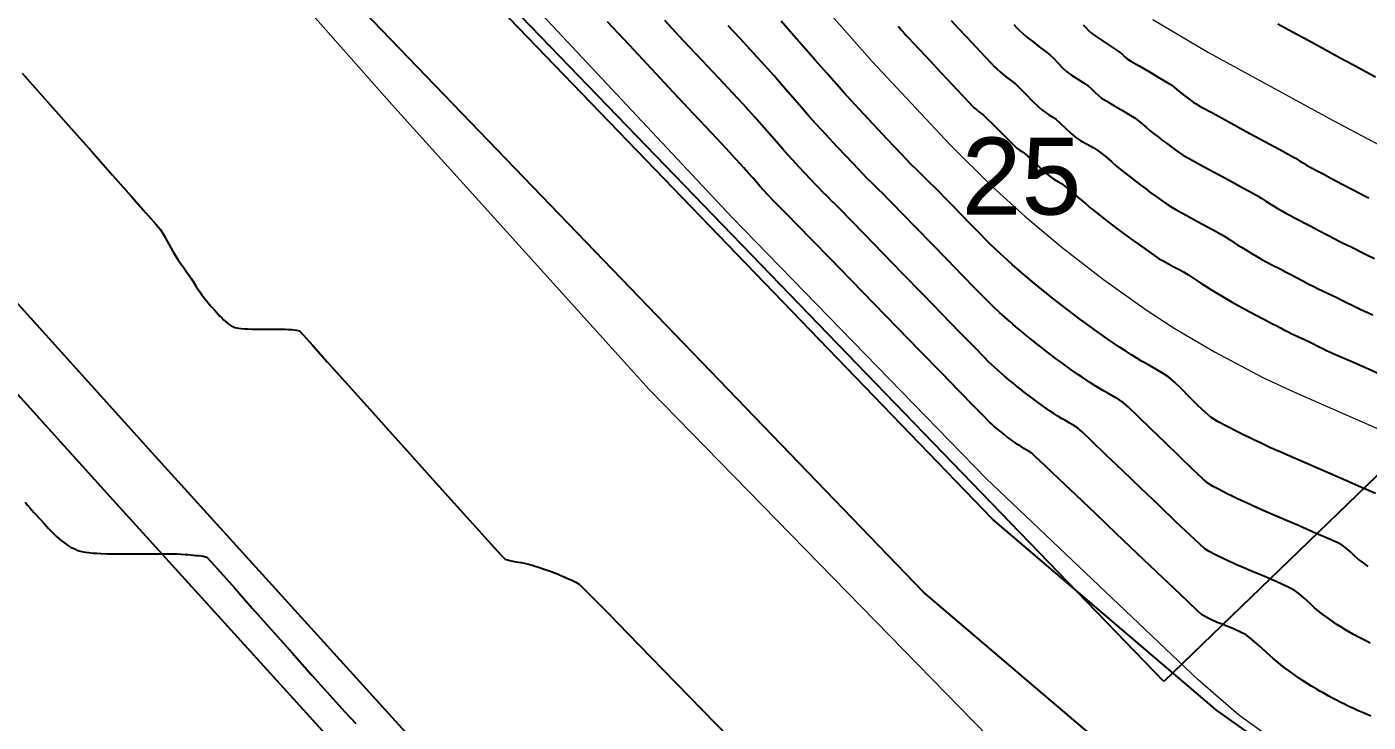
# Model space of a CAD drawing. Extents: x 27 to 849, y 0 to 853.
# Drawn here: x 367.6 to 456, y 77.3 to 123.1 of the extents above; entities that cross this region are included whole.
import ezdxf
from ezdxf.enums import TextEntityAlignment as Align

# ---------------------------------------------------------------- set-up
doc = ezdxf.new("R2010")
doc.units = 0
doc.header["$LTSCALE"] = 2
for name, color, linetype in [('Curva 1 m', 5, 'Continuous'), ('Curva Mestra', 1, 'Continuous'), ('TRA_Trecho_Rodoviario_L', 7, 'Continuous'), ('TXT - TEXTO 01', 142, 'Continuous')]:
    doc.layers.add(name, color=color, linetype=linetype)
doc.styles.add('ARIAL', font='arial.ttf')

msp = doc.modelspace()

# ---------------------------------------------------------------- linework, layer by layer
at = {"extrusion": (-0.049704, 0.050571, 0.997483), "elevation": -45.882}
msp.add_lwpolyline([(-371.684, 250.552), (-374.359, -58.63), (-849.748, -54.517), (-847.073, 254.665)], close=True, dxfattribs=at)
at = {"layer": 'Curva 1 m', "linetype": 'Continuous', "lineweight": -3}
for points, elevation in [([(456.184, 77.687), (455.734, 77.882), (455.304, 78.072), (454.994, 78.212), (454.743, 78.331), (454.454, 78.473), (454.165, 78.616), (453.918, 78.742), (453.668, 78.875), (453.373, 79.035), (453.076, 79.199), (452.824, 79.342), (452.571, 79.492), (452.274, 79.672), (451.976, 79.857), (451.724, 80.02), (451.484, 80.185), (451.146, 80.423), (450.763, 80.697), (450.393, 80.969), (450.088, 81.202), (449.749, 81.493), (449.289, 81.911), (448.785, 82.367), (448.316, 82.774), (447.958, 83.046), (447.595, 83.239), (447.125, 83.449), (446.647, 83.645), (446.26, 83.798), (446.065, 83.875), (445.932, 83.937), (445.781, 84.007), (445.65, 84.071), (445.47, 84.158), (445.223, 84.282), (445.014, 84.406), (444.764, 84.637), (444.142, 85.225), (443.222, 86.099), (442.08, 87.188), (440.788, 88.419), (439.422, 89.722), (438.057, 91.025), (436.767, 92.256), (435.627, 93.343), (434.71, 94.215), (434.093, 94.801), (433.849, 95.029), (433.675, 95.141), (433.471, 95.257), (433.317, 95.344), (433.198, 95.419), (433.064, 95.507), (432.947, 95.585), (432.79, 95.694), (432.572, 95.848), (432.382, 95.986), (432.205, 96.12), (432.005, 96.275), (431.837, 96.408), (431.677, 96.539), (431.496, 96.69), (431.346, 96.819), (431.207, 96.942), (431.051, 97.084), (430.915, 97.211), (430.67, 97.462), (430.032, 98.116), (429.073, 99.1), (427.865, 100.341), (426.478, 101.766), (424.984, 103.302), (423.453, 104.874), (421.958, 106.411), (420.569, 107.839), (419.357, 109.084), (418.393, 110.074), (417.749, 110.736), (417.496, 110.995), (417.32, 111.17), (417.118, 111.368), (416.943, 111.544), (416.759, 111.737), (416.476, 112.038), (416.168, 112.367), (415.914, 112.644), (415.71, 112.874), (415.445, 113.178), (415.153, 113.513), (414.868, 113.838), (414.626, 114.11), (414.342, 114.416), (413.695, 115.11), (412.751, 116.12), (411.576, 117.377), (410.236, 118.81), (408.796, 120.349), (407.323, 121.924), (405.883, 123.464)], 21), ([(456.14, 82.508), (455.847, 82.653), (455.592, 82.782), (455.332, 82.92), (455.032, 83.084), (454.771, 83.232), (454.509, 83.388), (454.207, 83.573), (453.946, 83.741), (453.708, 83.905), (453.37, 84.144), (453.014, 84.403), (452.719, 84.627), (452.477, 84.838), (452.156, 85.136), (451.796, 85.467), (451.438, 85.776), (451.121, 86.01), (450.693, 86.229), (449.98, 86.55), (449.135, 86.913), (448.311, 87.26), (447.66, 87.532), (447.335, 87.669), (447.07, 87.791), (446.768, 87.933), (446.505, 88.06), (446.257, 88.18), (445.902, 88.354), (445.531, 88.548), (445.233, 88.731), (444.93, 89.002), (444.269, 89.625), (443.337, 90.512), (442.227, 91.574), (441.028, 92.723), (439.831, 93.872), (438.725, 94.932), (437.801, 95.815), (437.149, 96.433), (436.859, 96.698), (436.611, 96.862), (436.305, 97.041), (436.01, 97.205), (435.796, 97.328), (435.558, 97.479), (435.289, 97.654), (435.055, 97.81), (434.838, 97.96), (434.528, 98.178), (434.199, 98.412), (433.926, 98.611), (433.668, 98.805), (433.37, 99.035), (433.077, 99.264), (432.836, 99.455), (432.603, 99.645), (432.333, 99.87), (432.069, 100.093), (431.854, 100.277), (431.652, 100.455), (431.419, 100.665), (431.188, 100.876), (430.992, 101.061), (430.713, 101.344), (430.057, 102.017), (429.105, 102.994), (427.942, 104.189), (426.652, 105.515), (425.318, 106.887), (424.025, 108.217), (422.855, 109.419), (421.893, 110.408), (421.223, 111.097), (420.928, 111.4), (420.672, 111.654), (420.373, 111.947), (420.075, 112.241), (419.821, 112.497), (419.605, 112.722), (419.279, 113.068), (418.886, 113.486), (418.472, 113.929), (418.083, 114.348), (417.763, 114.697), (417.434, 115.067), (417.011, 115.551), (416.535, 116.098), (416.046, 116.66), (415.583, 117.187), (415.187, 117.63), (414.817, 118.032), (414.133, 118.765), (413.206, 119.758), (412.104, 120.937), (410.896, 122.227), (409.653, 123.554)], 22), ([(456.009, 87.57), (455.784, 87.73), (455.547, 87.903), (455.35, 88.052), (455.139, 88.238), (454.856, 88.501), (454.554, 88.77), (454.285, 88.974), (453.964, 89.132), (453.312, 89.425), (452.438, 89.809), (451.453, 90.236), (450.467, 90.661), (449.59, 91.038), (448.933, 91.321), (448.606, 91.463), (448.316, 91.596), (447.981, 91.752), (447.646, 91.91), (447.36, 92.05), (447.08, 92.185), (446.68, 92.379), (446.229, 92.605), (445.796, 92.839), (445.452, 93.055), (445.095, 93.367), (444.439, 93.984), (443.585, 94.804), (442.634, 95.725), (441.686, 96.644), (440.842, 97.459), (440.203, 98.067), (439.869, 98.367), (439.582, 98.561), (439.225, 98.774), (438.853, 98.985), (438.518, 99.171), (438.275, 99.313), (438.016, 99.476), (437.716, 99.669), (437.418, 99.864), (437.163, 100.034), (436.917, 100.204), (436.568, 100.449), (436.173, 100.729), (435.787, 101.005), (435.469, 101.237), (435.168, 101.464), (434.818, 101.732), (434.455, 102.013), (434.115, 102.28), (433.834, 102.503), (433.562, 102.725), (433.245, 102.987), (432.917, 103.262), (432.612, 103.521), (432.362, 103.736), (432.059, 104.003), (431.709, 104.317), (431.362, 104.635), (431.068, 104.912), (430.764, 105.219), (430.137, 105.861), (429.277, 106.744), (428.277, 107.774), (427.227, 108.854), (426.219, 109.892), (425.344, 110.793), (424.693, 111.462), (424.359, 111.804), (424.059, 112.102), (423.71, 112.446), (423.344, 112.805), (422.996, 113.15), (422.699, 113.45), (422.433, 113.727), (422.038, 114.144), (421.556, 114.656), (421.03, 115.218), (420.502, 115.784), (420.015, 116.31), (419.612, 116.751), (419.199, 117.215), (418.676, 117.811), (418.082, 118.493), (417.454, 119.214), (416.831, 119.929), (416.249, 120.59), (415.748, 121.15), (415.284, 121.656), (414.625, 122.364), (413.828, 123.217)], 23), ([(456.481, 92.374), (455.514, 92.798), (454.373, 93.296), (453.165, 93.822), (452.002, 94.329), (450.993, 94.768), (450.248, 95.093), (449.876, 95.257), (449.574, 95.395), (449.225, 95.557), (448.86, 95.728), (448.513, 95.893), (448.215, 96.039), (447.841, 96.22), (447.308, 96.478), (446.707, 96.78), (446.13, 97.092), (445.671, 97.38), (445.286, 97.703), (444.789, 98.178), (444.24, 98.726), (443.698, 99.27), (443.225, 99.733), (442.88, 100.036), (442.497, 100.295), (442.021, 100.579), (441.524, 100.859), (441.078, 101.108), (440.754, 101.297), (440.408, 101.515), (440.008, 101.772), (439.611, 102.032), (439.271, 102.259), (438.943, 102.485), (438.478, 102.812), (437.951, 103.185), (437.437, 103.553), (437.013, 103.862), (436.611, 104.165), (436.144, 104.522), (435.66, 104.898), (435.207, 105.253), (434.833, 105.551), (434.47, 105.847), (434.047, 106.197), (433.61, 106.563), (433.203, 106.908), (432.87, 107.194), (432.554, 107.473), (432.189, 107.798), (431.81, 108.142), (431.45, 108.473), (431.144, 108.763), (430.849, 109.058), (430.386, 109.531), (429.821, 110.114), (429.215, 110.741), (428.632, 111.343), (428.136, 111.855), (427.79, 112.209), (427.463, 112.535), (427.085, 112.908), (426.681, 113.304), (426.277, 113.701), (425.901, 114.075), (425.576, 114.404), (425.278, 114.715), (424.841, 115.175), (424.304, 115.744), (423.706, 116.381), (423.084, 117.046), (422.477, 117.699), (421.924, 118.298), (421.461, 118.804), (420.966, 119.359), (420.322, 120.089), (419.584, 120.932), (418.804, 121.827), (418.033, 122.71), (417.326, 123.52)], 24), ([(425.04, 123.195), (425.283, 122.897), (425.448, 122.7), (425.56, 122.58), (425.69, 122.447), (425.804, 122.33), (426.005, 122.115), (426.477, 121.61), (427.13, 120.911), (427.871, 120.117), (428.612, 119.325), (429.261, 118.631), (429.727, 118.134), (429.92, 117.929), (430.052, 117.806), (430.189, 117.687), (430.314, 117.591), (430.491, 117.458), (430.644, 117.335), (430.84, 117.145), (431.243, 116.743), (431.75, 116.237), (432.257, 115.73), (432.66, 115.33), (432.858, 115.14), (433.008, 115.035), (433.186, 114.922), (433.338, 114.817), (433.547, 114.631), (433.945, 114.263), (434.413, 113.832), (434.826, 113.455), (435.064, 113.249), (435.294, 113.105), (435.567, 112.954), (435.8, 112.812), (436.024, 112.632), (436.418, 112.3), (436.896, 111.894), (437.372, 111.491), (437.763, 111.169), (438.137, 110.871), (438.59, 110.515), (439.073, 110.14), (439.54, 109.782), (439.943, 109.48), (440.363, 109.17), (440.871, 108.802), (441.393, 108.429), (441.86, 108.103), (442.201, 107.877), (442.494, 107.706), (442.844, 107.517), (443.211, 107.325), (443.556, 107.142), (443.842, 106.981), (444.188, 106.764), (444.585, 106.503), (444.981, 106.24), (445.324, 106.019), (445.644, 105.824), (446.08, 105.561), (446.569, 105.269), (447.047, 104.989), (447.45, 104.758), (447.917, 104.505), (448.537, 104.177), (449.178, 103.842), (449.709, 103.566), (449.995, 103.417), (450.233, 103.29), (450.504, 103.146), (450.743, 103.022), (450.978, 102.909), (451.368, 102.726), (451.806, 102.521), (452.188, 102.342), (452.405, 102.24), (452.602, 102.141), (452.827, 102.027), (453.024, 101.929), (453.272, 101.812), (453.603, 101.658), (453.896, 101.524), (454.198, 101.391), (454.88, 101.091), (455.837, 100.671), (456.963, 100.178)], 26), ([(428.522, 123.564), (428.969, 123.084), (429.549, 122.462), (430.172, 121.795), (430.746, 121.18), (431.181, 120.716), (431.385, 120.501), (431.553, 120.343), (431.749, 120.167), (431.923, 120.017), (432.096, 119.883), (432.348, 119.695), (432.616, 119.492), (432.834, 119.314), (433.073, 119.084), (433.45, 118.704), (433.874, 118.273), (434.253, 117.894), (434.494, 117.668), (434.711, 117.511), (434.973, 117.343), (435.237, 117.175), (435.456, 117.021), (435.709, 116.795), (436.057, 116.463), (436.428, 116.116), (436.75, 115.845), (437.081, 115.632), (437.483, 115.405), (437.886, 115.181), (438.221, 114.971), (438.479, 114.773), (438.785, 114.516), (439.11, 114.235), (439.423, 113.965), (439.694, 113.739), (439.974, 113.515), (440.314, 113.249), (440.677, 112.967), (441.027, 112.699), (441.329, 112.472), (441.63, 112.249), (441.981, 111.991), (442.351, 111.725), (442.708, 111.476), (443.022, 111.27), (443.407, 111.048), (444.014, 110.715), (444.725, 110.332), (445.423, 109.958), (445.989, 109.654), (446.305, 109.479), (446.564, 109.316), (446.862, 109.12), (447.159, 108.923), (447.417, 108.757), (447.656, 108.611), (447.983, 108.413), (448.35, 108.195), (448.709, 107.985), (449.011, 107.811), (449.337, 107.634), (449.754, 107.414), (450.199, 107.181), (450.609, 106.968), (450.919, 106.806), (451.275, 106.616), (451.695, 106.393), (452.101, 106.178), (452.417, 106.015), (452.704, 105.877), (453.039, 105.72), (453.375, 105.565), (453.663, 105.428), (453.949, 105.286), (454.282, 105.118), (454.615, 104.949), (454.902, 104.807), (455.167, 104.681), (455.525, 104.513), (455.926, 104.327), (456.317, 104.147)], 27), ([(432.646, 123.286), (432.851, 123.074), (433.033, 122.901), (433.249, 122.704), (433.467, 122.51), (433.658, 122.347), (433.921, 122.142), (434.308, 121.853), (434.711, 121.546), (435.025, 121.293), (435.284, 121.043), (435.575, 120.74), (435.867, 120.439), (436.131, 120.195), (436.457, 119.96), (436.881, 119.684), (437.29, 119.421), (437.573, 119.225), (437.776, 119.048), (438.003, 118.83), (438.231, 118.614), (438.436, 118.441), (438.734, 118.253), (439.24, 117.957), (439.818, 117.624), (440.331, 117.324), (440.643, 117.13), (440.876, 116.949), (441.138, 116.726), (441.398, 116.499), (441.625, 116.308), (441.865, 116.117), (442.158, 115.888), (442.457, 115.658), (442.715, 115.464), (442.971, 115.274), (443.272, 115.054), (443.577, 114.839), (443.843, 114.663), (444.204, 114.459), (444.921, 114.066), (445.849, 113.561), (446.843, 113.023), (447.757, 112.528), (448.447, 112.153), (448.767, 111.976), (449.005, 111.826), (449.272, 111.649), (449.509, 111.495), (449.719, 111.367), (450.007, 111.194), (450.313, 111.014), (450.572, 110.865), (450.844, 110.717), (451.188, 110.536), (451.542, 110.352), (451.844, 110.194), (452.186, 110.013), (452.718, 109.731), (453.303, 109.421), (453.805, 109.156), (454.09, 109.008), (454.354, 108.882), (454.657, 108.742), (454.921, 108.617), (455.151, 108.502), (455.527, 108.312), (455.974, 108.087), (456.416, 107.864)], 28), ([(437.215, 123.271), (437.392, 123.097), (437.588, 122.893), (437.768, 122.722), (438.018, 122.547), (438.479, 122.238), (439.007, 121.888), (439.459, 121.588), (439.69, 121.429), (439.829, 121.306), (439.982, 121.159), (440.122, 121.037), (440.373, 120.883), (440.909, 120.565), (441.588, 120.166), (442.268, 119.766), (442.807, 119.447), (443.065, 119.289), (443.224, 119.163), (443.4, 119.011), (443.555, 118.878), (443.723, 118.746), (443.923, 118.591), (444.1, 118.456), (444.278, 118.325), (444.482, 118.178), (444.665, 118.055), (444.988, 117.876), (445.742, 117.463), (446.784, 116.895), (447.968, 116.251), (449.15, 115.608), (450.184, 115.045), (450.925, 114.641), (451.23, 114.474), (451.349, 114.399), (451.483, 114.31), (451.601, 114.233), (451.751, 114.142), (451.953, 114.022), (452.132, 113.918), (452.323, 113.815), (452.56, 113.692), (452.768, 113.583), (453.041, 113.439), (453.596, 113.145), (454.289, 112.779), (454.976, 112.416), (455.516, 112.131), (455.764, 112.001), (455.896, 111.938), (456.047, 111.868)], 29), ([(450.061, 123.348), (451.026, 122.82), (452.102, 122.233), (453.185, 121.642), (454.172, 121.104), (454.959, 120.676), (455.443, 120.413), (455.918, 120.161), (456.499, 119.855)], 31), ([(367.313, 120.076), (368.82, 118.376), (370.36, 116.639), (371.864, 114.943), (373.261, 113.365), (374.482, 111.985), (375.458, 110.879), (376.117, 110.125), (376.392, 109.802), (376.612, 109.453), (376.857, 109.018), (377.072, 108.619), (377.202, 108.38), (377.313, 108.193), (377.442, 107.98), (377.558, 107.796), (377.694, 107.604), (377.908, 107.309), (378.134, 106.997), (378.307, 106.752), (378.458, 106.521), (378.637, 106.24), (378.799, 105.982), (378.905, 105.817), (379.006, 105.668), (379.123, 105.498), (379.228, 105.352), (379.338, 105.211), (379.467, 105.052), (379.581, 104.914), (379.697, 104.779), (379.832, 104.627), (379.951, 104.494), (380.11, 104.319), (380.315, 104.098), (380.451, 103.953), (380.577, 103.828), (380.701, 103.713), (380.843, 103.597), (380.951, 103.514), (381.013, 103.474), (381.076, 103.436), (381.188, 103.384), (381.326, 103.325), (381.45, 103.291), (381.576, 103.264), (381.745, 103.245), (381.951, 103.229), (382.145, 103.221), (382.44, 103.212), (382.701, 103.207), (383.04, 103.207), (383.601, 103.209), (384.149, 103.211), (384.451, 103.211), (384.628, 103.205), (384.828, 103.196), (384.951, 103.189), (385.076, 103.177), (385.201, 103.161), (385.376, 103.144), (385.576, 103.098), (385.816, 102.838), (386.451, 102.134), (387.409, 101.065), (388.62, 99.713), (390.012, 98.158), (391.514, 96.479), (393.056, 94.759), (394.565, 93.077), (395.971, 91.513), (397.202, 90.148), (398.189, 89.063), (398.859, 88.338), (399.141, 88.054), (399.44, 87.947), (399.833, 87.868), (400.193, 87.815), (400.391, 87.786), (400.579, 87.74), (400.766, 87.69), (400.91, 87.648), (401.099, 87.591), (401.266, 87.539), (401.457, 87.477), (401.699, 87.395), (401.891, 87.329), (402.051, 87.273), (402.232, 87.206), (402.391, 87.146), (402.575, 87.07), (402.81, 86.97), (403.016, 86.879), (403.208, 86.795), (403.489, 86.671), (403.783, 86.53), (404.016, 86.392), (404.284, 86.13), (404.951, 85.455), (405.956, 84.43), (407.237, 83.119), (408.732, 81.586), (410.38, 79.895), (412.119, 78.109), (413.888, 76.292)], 21), ([(367.49, 91.801), (367.659, 91.605), (367.857, 91.378), (368.057, 91.153), (368.23, 90.96), (368.452, 90.716), (368.757, 90.385), (369.047, 90.071), (369.23, 89.878), (369.389, 89.72), (369.572, 89.543), (369.73, 89.398), (369.904, 89.255), (370.104, 89.097), (370.23, 89.002), (370.353, 88.92), (370.48, 88.845), (370.608, 88.782), (370.807, 88.693), (370.98, 88.623), (371.137, 88.577), (371.319, 88.532), (371.48, 88.5), (371.69, 88.475), (371.977, 88.449), (372.23, 88.431), (372.493, 88.419), (372.905, 88.406), (373.355, 88.394), (373.73, 88.386), (374.11, 88.386), (374.756, 88.387), (375.53, 88.391), (376.293, 88.394), (376.906, 88.396), (377.23, 88.395), (377.48, 88.387), (377.78, 88.375), (378.055, 88.362), (378.23, 88.351), (378.389, 88.337), (378.571, 88.316), (378.73, 88.296), (378.946, 88.275), (379.24, 88.238), (379.48, 88.169), (379.742, 87.892), (380.382, 87.178), (381.319, 86.121), (382.47, 84.819), (383.754, 83.367), (385.088, 81.86), (386.391, 80.396), (387.581, 79.071), (388.576, 77.98), (389.294, 77.219)], 22)]:
    msp.add_lwpolyline(points, dxfattribs=dict(at, elevation=elevation))
at = {"layer": 'Curva Mestra', "lineweight": 0}
for points, elevation in [([(449.502, 76.3), (447.457, 77.776), (444.794, 80.082), (430.839, 93.36), (414.065, 110.59), (397.625, 128.175), (381.57, 144.865), (380.761, 145.055), (380.095, 144.865), (379.715, 144.437), (374.466, 138.836), (374.262, 138.427), (374.262, 138.074), (374.355, 137.721), (374.582, 137.386), (391.671, 118.027), (408.628, 99.222), (430.988, 76.32)], 20), ([(416.87, 128.19), (423.31, 120.857), (428.454, 115.357), (431.221, 112.613), (433.378, 110.653), (435.832, 108.599), (438.557, 106.488), (441.379, 104.484), (443.232, 103.281), (445.89, 101.705), (449.07, 100.028), (451.147, 99.051), (460.612, 94.902)], 25), ([(441.808, 123.633), (445.486, 121.448), (453.693, 116.972), (457.437, 114.995)], 30)]:
    msp.add_lwpolyline(points, dxfattribs=dict(at, elevation=elevation)).dxf.unprotected_set("ltscale", 0)
at = {"layer": 'TRA_Trecho_Rodoviario_L', "color": 1}
for points in [[(461.126, 60.758), (450.941, 66.479), (441.939, 72.87), (426.71, 85.866), (389.256, 124.74), (343.213, 171.831), (296.828, 220.676), (213.309, 306.516), (143.969, 377.7)], [(458.234, 29.232), (444.372, 34.163), (436.395, 37.81), (427.964, 43.173), (413.332, 56.797), (392.353, 76.877), (376.071, 94.839), (361.659, 110.806), (349.111, 124.132), (338.938, 134.3), (311.864, 162.5), (287.617, 187.245), (273.984, 201.575), (260.227, 215.156), (229.299, 247.054), (201.95, 274.506), (178.806, 298.543), (165.046, 313.907)], [(457.013, 25.42), (442.867, 30.453), (434.482, 34.286), (425.507, 39.995), (410.586, 53.888), (389.485, 74.085), (373.105, 92.155), (358.718, 108.094), (346.241, 121.345), (336.081, 131.5), (308.993, 159.715), (284.74, 184.466), (271.129, 198.772), (257.386, 212.34), (226.446, 244.25), (199.092, 271.707), (175.875, 295.82), (162.087, 311.216)], [(464.071, 66.688), (454.484, 72.073), (446.007, 78.092), (431.248, 90.687), (394.001, 129.346), (347.976, 176.42), (301.596, 225.259), (218.049, 311.127)]]:
    msp.add_lwpolyline(points, dxfattribs=at)

# ---------------------------------------------------------------- texts
at = {"layer": 'TXT - TEXTO 01', "style": 'ARIAL'}
msp.add_text('25', height=5.08, dxfattribs=at).set_placement((433.162, 109.237, 24), align=Align.BOTTOM_CENTER)

doc.saveas('drawing.dxf')
